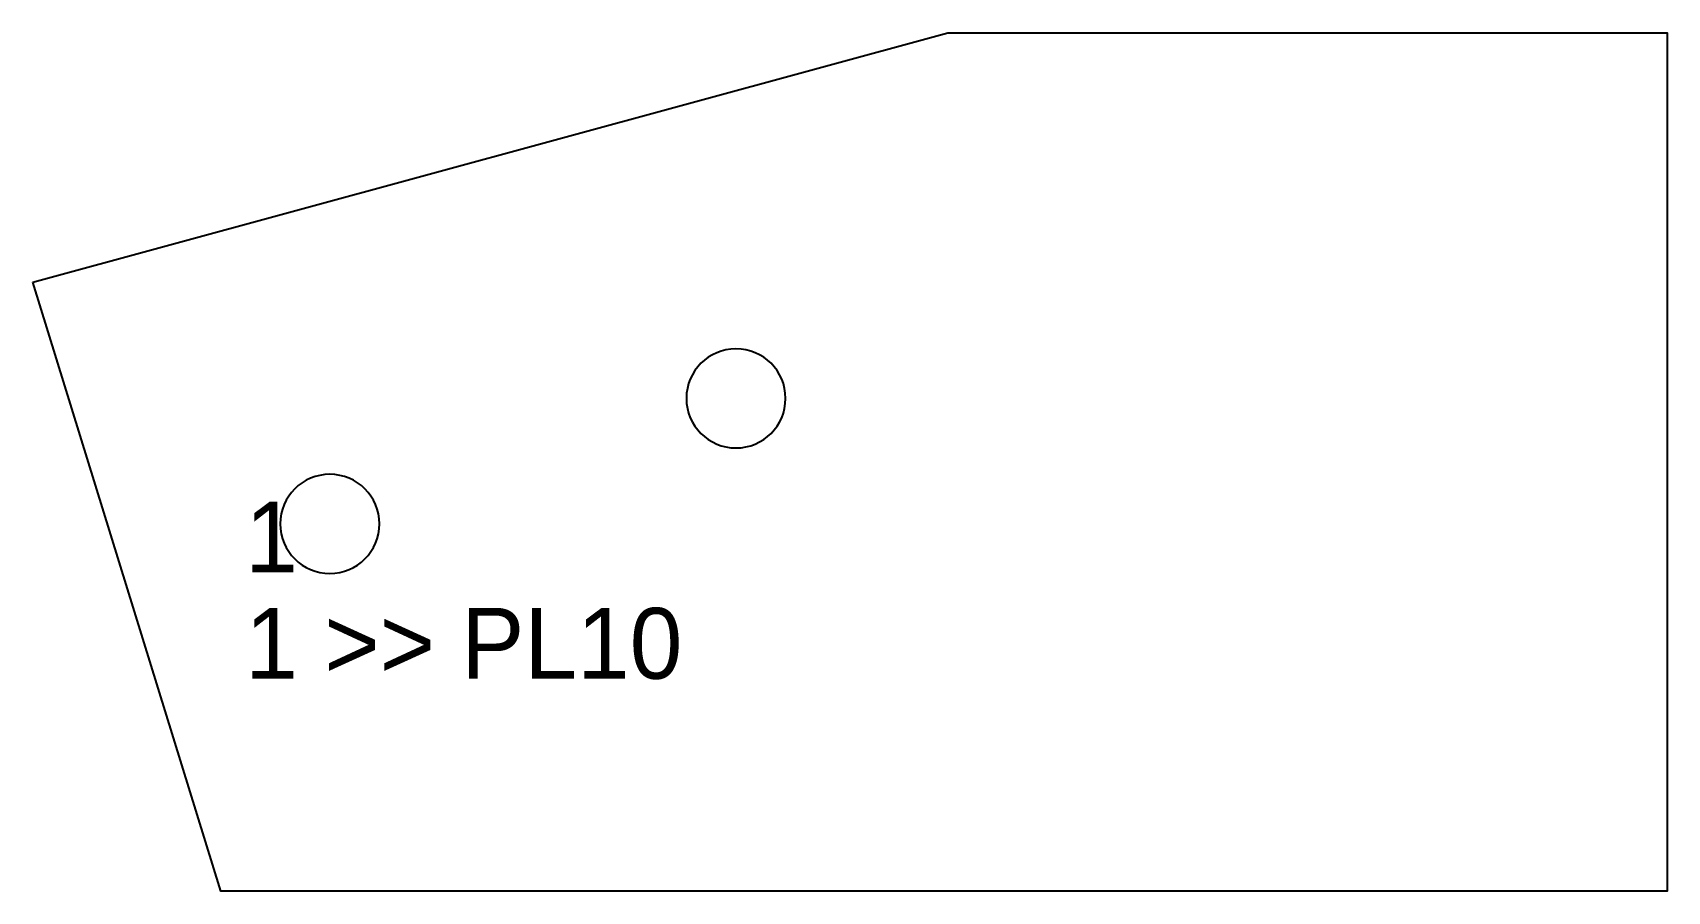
# Model space of a CAD drawing. Extents: x 0 to 231, y 0 to 121.
import ezdxf

# ---------------------------------------------------------------- set-up
doc = ezdxf.new("R2010")
doc.units = 0
for name, color, linetype in [('CUT', 7, 'CONTINUOUS'), ('HOLE', 7, 'CONTINUOUS'), ('SCRIBE', 3, 'CONTINUOUS'), ('TEXT', 7, 'CONTINUOUS')]:
    doc.layers.add(name, color=color, linetype=linetype)

msp = doc.modelspace()

# ---------------------------------------------------------------- linework, layer by layer
at = {"layer": 'CUT', "color": 7, "linetype": 'CONTINUOUS'}
msp.add_lwpolyline([(0, 85.98), (129.19, 121.18), (230.75, 121.18), (230.75, 0), (26.58, 0)], close=True, dxfattribs=at)
at = {"layer": 'HOLE', "color": 7, "linetype": 'CONTINUOUS'}
for points in [[(99.28, 76.57, 1), (99.28, 62.57, 1)], [(41.95, 58.85, 1), (41.95, 44.85, 1)]]:
    msp.add_lwpolyline(points, format="xyb", close=True, dxfattribs=at)

# ---------------------------------------------------------------- texts
at = {"layer": 'SCRIBE', "color": 3}
msp.add_text('1', height=10, dxfattribs=at).set_placement((30, 45))
at = {"layer": 'TEXT', "color": 7}
msp.add_text('1 >> PL10', height=10, dxfattribs=at).set_placement((30, 30))

doc.saveas('drawing.dxf')
